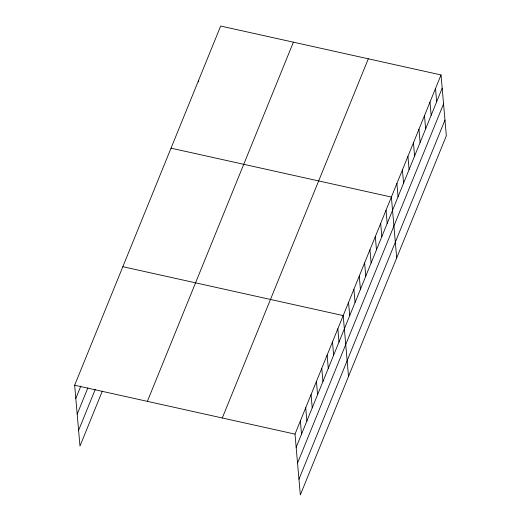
<?xml version="1.0" encoding="UTF-8"?>
<svg xmlns="http://www.w3.org/2000/svg" width="521" height="521" viewBox="0 0 521 521"><rect width="100%" height="100%" fill="white"/><g stroke="black" fill="none" stroke-linecap="round" stroke-linejoin="round"><path stroke-width="0.78" d="M102.285 391.186L79.974 446.061L74.653 385.227L220.67 26.05L441.026 74.939L446.347 135.773L300.33 494.95L295.01 434.117L441.026 74.939M75.812 398.461L80.866 386.022M77.186 414.169L87.893 387.826M78.599 430.353L95.258 389.382M147.371 401.359L293.388 42.181M222.291 417.979L368.308 58.808M296.169 447.35L442.186 88.173M297.543 463.058L443.56 103.881M298.956 479.242L444.973 120.064M171.025 148.172L391.382 197.062L396.702 257.895M122.839 266.7L343.196 315.589L348.516 376.423M74.653 385.227L295.01 434.117M435.51 88.511L436.67 101.745M429.994 102.077L431.154 115.31M424.478 115.649L425.637 128.882M418.962 129.215L420.121 142.448M413.446 142.787L414.605 156.02M407.93 156.352L409.089 169.585M402.414 169.924L403.573 183.158M396.898 183.49L398.057 196.723M386.028 210.23L387.181 223.463M380.675 223.398L381.828 236.632M375.315 236.567L376.475 249.8M369.962 249.741L371.121 262.975M364.609 262.91L365.768 276.143M359.256 276.078L360.415 289.311M353.902 289.246L355.062 302.48M348.549 302.414L349.708 315.648M337.842 328.758L338.995 341.991M332.489 341.926L333.642 355.159M327.129 355.094L328.289 368.327M321.776 368.269L322.935 381.502M316.423 381.437L317.582 394.671M311.07 394.605L312.229 407.839M305.716 407.774L306.876 421.007M300.363 420.942L301.522 434.182M198.605 80.325L198.742 81.882"/></g></svg>
